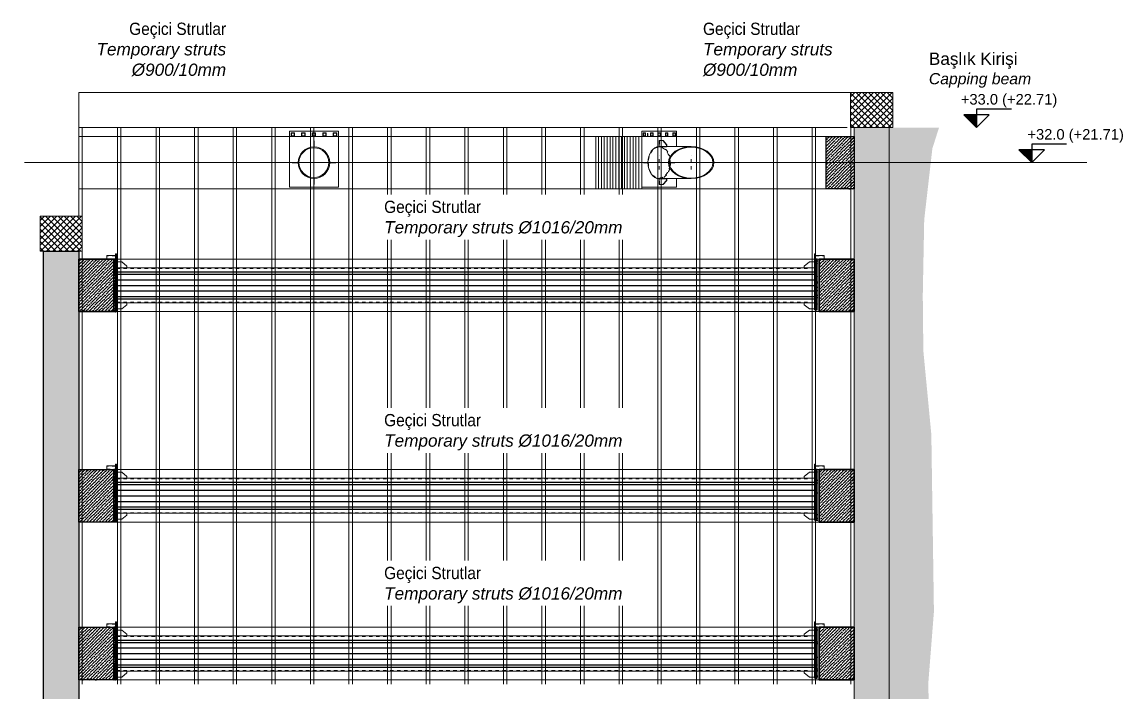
# Model space of a CAD drawing. Header units: metres. Extents: x 400488 to 400591, y 4543956 to 4544011.
# Drawn here: x 400559.13 to 400590.51, y 4543984.52 to 4544003.66 of the extents above; entities that cross this region are included whole.
import ezdxf
from ezdxf.enums import TextEntityAlignment as Align

# ---------------------------------------------------------------- set-up
doc = ezdxf.new("R2010")
doc.units = ezdxf.units.M
for name, pattern in [('DASHDOT2', [12.7, 6.35, -3.175, 0, -3.175]), ('DIYAFRAM KALIP STRUT$0$CONTINU', [0]), ('DIYAFRAM KALIP STRUT$0$DIYAFRAM KALIP STRUT$0$DASHDOTX2', [12.7, 6.35, -3.175, 0, -3.175]), ('DIYAFRAM KALIP STRUT$0$DIYAFRAM KALIP STRUT$0$HIDDEN2', [4.7625, 3.175, -1.5875]), ('DIYAFRAM KALIP STRUT$0$HIDDEN2', [4.7625, 3.175, -1.5875]), ('HIDDEN', [0.375, 0.25, -0.125]), ('HIDDEN2', [4.7625, 3.175, -1.5875])]:
    doc.linetypes.add(name, pattern=pattern)
for name, color, linetype, lineweight in [('A-FLOR', 192, 'Continuous', 5), ('DIYAFRAM KALIP STRUT$0$DIYAFRAM KALIP STRUT$0$PRT_NeighbourPartMark', 4, 'Continuous', 0), ('DIYAFRAM KALIP STRUT$0$DIYAFRAM KALIP STRUT$0$PRT_Part', 8, 'Continuous', 0), ('DIYAFRAM KALIP STRUT$0$DIYAFRAM KALIP STRUT$0$PRT_ReferenceModel', 2, 'Continuous', 0), ('DIYAFRAM KALIP STRUT$0$PRT-KD-kazik', 172, 'Continuous', 25), ('DIYAFRAM KALIP STRUT$0$PRT_NeighbourPartMark', 4, 'Continuous', 0), ('DIYAFRAM KALIP STRUT$0$PRT_Part', 8, 'Continuous', 0), ('GD_1', 240, 'Continuous', 5), ('GD_A_BACK-1', 252, 'HIDDEN2', 9), ('GD_CARPENTERIA', 4, 'Continuous', 9), ('GD_RETINI', 240, 'Continuous', 5), ('GD_structure', 4, 'Continuous', 5), ('PRT-KD-beton 30', 6, 'Continuous', 30), ('PRT-KD-not', 8, 'Continuous', 25), ('Sev-uzun', 100, 'Continuous', 5)]:
    doc.layers.add(name, color=color, linetype=linetype, lineweight=lineweight)
for name, color, linetype in [('C-TOPO-MAJR', 9, 'Continuous'), ('DIYAFRAM KALIP STRUT$0$st_s_donatı', 7, 'Continuous'), ('GD_DIM', 3, 'Continuous'), ('GD_dimensions', 7, 'Continuous'), ('GD_testi turco', 2, 'Continuous')]:
    doc.layers.add(name, color=color, linetype=linetype)
doc.styles.add('ARIAL', font='Arial.ttf')
doc.styles.add('ROMANS', font='romans.shx', dxfattribs={"width": 0.85})

# ---------------------------------------------------------------- blocks, each defined once
blk = doc.blocks.new('A$C763774D8')
at = {"layer": 'DIYAFRAM KALIP STRUT$0$st_s_donatı', "linetype": 'DIYAFRAM KALIP STRUT$0$CONTINU'}
h = blk.add_hatch(dxfattribs=at)
h.set_pattern_fill('AR-CONC', color=8, angle=-45.0002)
h.set_pattern_definition([(4.9997857, (126646.9466, -83455.4983), (4.62805016, -5.5155373), [0.75, -8.25]), (309.9997857, (126646.947, -83455.498), (4.33770506, 6.29990545), [0.6, -6.6]), (55.45123, (126647.332, -83455.958), (8.96575515, 0.7843681), [0.63740192, -7.01142112]), (1.183986, (126648.361, -83454.084), (6.37610515, -8.71695773), [1.125, -12.375]), (51.635421, (126648.892, -83454.81), (13.4971177, 0.2789502), [0.9561034, -10.5171376]), (306.18395, (126648.361, -83454.084), (13.4971177, 0.2789502), [0.9, -9.9]), (335.9997857, (126648.7144, -83455.145), (1.37379833, -7.06772086), [0.75, -8.25]), (280.9997857, (126648.7144, -83455.145), (6.8480971, 3.4070603), [0.6, -6.6]), (26.4512304, (126648.829, -83455.734), (8.22189536, -3.6606605), [0.6374019, -7.01142112]), (352.4997857, (126646.9466, -83455.4983), (2.43990666, 2.267922726), [0, -6.52, 0, -6.7, 0, -6.625]), (322.4997857, (126646.9466, -83455.4983), (4.64909797, 0.92871203), [0, -3.82, 0, -6.37, 0, -2.525]), (282.4997857, (126645.3698, -83453.9214), (3.6151929, -3.934195196), [0, -2.5, 0, -7.8, 0, -10.35]), (272.4997857, (126644.6627, -83453.2143), (4.83158529, -3.4159179), [0, -3.25, 0, -5.18, 0, -7.35])])
h.paths.add_polyline_path([(35, 0), (40, 0), (40, -150.1), (35, -150.1)])
h = blk.add_hatch(dxfattribs=at)
h.set_pattern_fill('AR-CONC', color=8, angle=-45.0002)
h.set_pattern_definition([(4.9997857, (126611.9466, -83455.4983), (4.62805016, -5.5155373), [0.75, -8.25]), (309.9997857, (126611.947, -83455.498), (4.33770506, 6.29990545), [0.6, -6.6]), (55.45123, (126612.332, -83455.958), (8.96575515, 0.7843681), [0.63740192, -7.01142112]), (1.183986, (126613.361, -83454.084), (6.37610515, -8.71695773), [1.125, -12.375]), (51.635421, (126613.892, -83454.81), (13.4971177, 0.2789502), [0.9561034, -10.5171376]), (306.18395, (126613.361, -83454.084), (13.4971177, 0.2789502), [0.9, -9.9]), (335.9997857, (126613.7144, -83455.145), (1.37379833, -7.06772086), [0.75, -8.25]), (280.9997857, (126613.7144, -83455.145), (6.8480971, 3.4070603), [0.6, -6.6]), (26.4512304, (126613.829, -83455.734), (8.22189536, -3.6606605), [0.6374019, -7.01142112]), (352.4997857, (126611.9466, -83455.4983), (2.43990666, 2.267922726), [0, -6.52, 0, -6.7, 0, -6.625]), (322.4997857, (126611.9466, -83455.4983), (4.64909797, 0.92871203), [0, -3.82, 0, -6.37, 0, -2.525]), (282.4997857, (126610.3698, -83453.9214), (3.6151929, -3.934195196), [0, -2.5, 0, -7.8, 0, -10.35]), (272.4997857, (126609.6627, -83453.2143), (4.83158529, -3.4159179), [0, -3.25, 0, -5.18, 0, -7.35])])
h.paths.add_polyline_path([(2040, 0), (2035, 0), (2035, -145), (2040, -145)])
at = {"layer": 'C-TOPO-MAJR', "color": 252, "flags": 128}
for points in [[(42.5, -36.6), (2032.5, -36.6)], [(42.5, -43.2), (2032.5, -43.2)], [(42.5, -59.1), (2032.5, -59.1)], [(42.5, -75), (2032.5, -75)], [(42.5, -75), (2032.5, -75)], [(42.5, -90.9), (2032.5, -90.9)], [(42.5, -106.8), (2032.5, -106.8)], [(42.5, -113.4), (2032.5, -113.4)]]:
    blk.add_lwpolyline(points, dxfattribs=at)
at = {"layer": 'DIYAFRAM KALIP STRUT$0$PRT-KD-kazik', "color": 252}
for points in [[(35, 0), (40, 0), (40, -150.1), (35, -150.1)], [(2040, 0), (2035, 0), (2035, -145), (2040, -145)]]:
    blk.add_lwpolyline(points, close=True, dxfattribs=at)
at = {"layer": 'DIYAFRAM KALIP STRUT$0$PRT_NeighbourPartMark', "linetype": 'DIYAFRAM KALIP STRUT$0$HIDDEN2'}
for p, q in [((15, 10), (40, 10)), ((2060, 10), (2035, 10))]:
    blk.add_line(p, q, dxfattribs=at)
at = {"layer": 'DIYAFRAM KALIP STRUT$0$PRT_Part', "color": 2, "linetype": 'Continuous'}
for p, q in [((15, 10), (40, 10)), ((15, 10), (15, 0)), ((15, 0), (40, 0)), ((2060, 10), (2035, 10)), ((2060, 0), (2035, 0)), ((2060, 10), (2060, 0)), ((42.5, -24.9), (2017.5, -24.9)), ((42.5, -125.1), (2017.5, -125.1))]:
    blk.add_line(p, q, dxfattribs=at)
for points in [[(40, 15), (42.5, 15), (42.5, -150.1), (40, -150.1)], [(2035, 15), (2032.5, 15), (2032.5, -145), (2035, -145)]]:
    blk.add_lwpolyline(points, close=True, dxfattribs=at)
for points in [[(57.5, -7.9), (42.5, -7.9), (42.5, -23.4), (44, -24.9), (72.5, -24.9), (72.5, -19.9), (57.5, -7.9)], [(2017.5, -7.9), (2032.5, -7.9), (2032.5, -23.4), (2031, -24.9), (2002.5, -24.9), (2002.5, -19.9), (2017.5, -7.9)], [(57.5, -142.1), (42.5, -142.1), (42.5, -126.6), (44, -125.1), (72.5, -125.1), (72.5, -130.1), (57.5, -142.1)], [(2017.5, -142.1), (2032.5, -142.1), (2032.5, -126.6), (2031, -125.1), (2002.5, -125.1), (2002.5, -130.1), (2017.5, -142.1)]]:
    blk.add_lwpolyline(points, dxfattribs=at)
at = {"layer": 'GD_1', "linetype": 'HIDDEN'}
for p, q in [((40, 9), (15, 9)), ((40, 9), (15, 9)), ((40, 9), (15, 9)), ((15, 1), (40, 1)), ((15, 1), (40, 1)), ((15, 1), (40, 1)), ((2035, 9), (2060, 9)), ((2035, 9), (2060, 9)), ((2035, 9), (2060, 9)), ((2060, 1), (2035, 1)), ((2060, 1), (2035, 1)), ((2060, 1), (2035, 1))]:
    blk.add_line(p, q, dxfattribs=at)
at = {"layer": 'GD_1', "linetype": 'HIDDEN', "ltscale": 3}
for p, q in [((42.5, -26.7), (2017.5, -26.7)), ((42.5, -123.3), (2017.5, -123.3))]:
    blk.add_line(p, q, dxfattribs=at)
blk = doc.blocks.new('PIASTRA_914_front')
at = {"layer": 'DIYAFRAM KALIP STRUT$0$DIYAFRAM KALIP STRUT$0$PRT_NeighbourPartMark', "color": 252, "linetype": 'DIYAFRAM KALIP STRUT$0$DIYAFRAM KALIP STRUT$0$HIDDEN2', "ltscale": 3}
for points in [[(-65, 85), (-55, 85), (-55, 75), (-65, 75)], [(-64, 84), (-56, 84), (-56, 76), (-64, 76)], [(-35, 85), (-25, 85), (-25, 75), (-35, 75)], [(-34, 84), (-26, 84), (-26, 76), (-34, 76)], [(-5, 85), (5, 85), (5, 75), (-5, 75)], [(-4, 84), (4, 84), (4, 76), (-4, 76)], [(35, 85), (25, 85), (25, 75), (35, 75)], [(34, 84), (26, 84), (26, 76), (34, 76)], [(65, 85), (55, 85), (55, 75), (65, 75)], [(64, 84), (56, 84), (56, 76), (64, 76)]]:
    blk.add_lwpolyline(points, close=True, dxfattribs=at)
at = {"layer": 'DIYAFRAM KALIP STRUT$0$DIYAFRAM KALIP STRUT$0$PRT_Part', "color": 2, "linetype": 'Continuous'}
blk.add_line((-0.5, -45), (0.5, -45), dxfattribs=at)
for points in [[(70, -70), (-70, -70), (-70, 90), (70, 90)], [(-0.5, 62.1), (-0.5, 45), (0.5, 45), (0.5, 62.1)], [(-62.1, -0.5), (-45, -0.5), (-45, 0.5), (-62.1, 0.5)], [(62.1, -0.5), (45, -0.5), (45, 0.5), (62.1, 0.5)], [(-0.5, -62.1), (-0.5, -45), (0.5, -45), (0.5, -62.1)]]:
    blk.add_lwpolyline(points, close=True, dxfattribs=at)
at = {"layer": 'DIYAFRAM KALIP STRUT$0$DIYAFRAM KALIP STRUT$0$PRT_ReferenceModel', "color": 1, "linetype": 'DIYAFRAM KALIP STRUT$0$DIYAFRAM KALIP STRUT$0$DASHDOTX2'}
for p, q in [((-20, 0), (20, 0)), ((0, -20), (0, 20))]:
    blk.add_line(p, q, dxfattribs=at)
at = {"layer": 'DIYAFRAM KALIP STRUT$0$PRT_Part', "color": 3, "linetype": 'Continuous'}
blk.add_circle((0, 0), 45, dxfattribs=at)
at = {"layer": 'GD_1', "color": 3, "linetype": 'Continuous'}
blk.add_circle((0, 0), 42.5, dxfattribs=at)
blk = doc.blocks.new('A$C1D8F0539')
at = {"layer": 'DIYAFRAM KALIP STRUT$0$DIYAFRAM KALIP STRUT$0$PRT_NeighbourPartMark', "color": 252, "linetype": 'DIYAFRAM KALIP STRUT$0$DIYAFRAM KALIP STRUT$0$HIDDEN2', "ltscale": 3}
for p, q in [((3.5, 10), (10.6, 10)), ((3.5, 0), (3.5, 10)), ((4.2, 9), (9.9, 9)), ((4.2, 1), (4.2, 9)), ((9.9, 1), (4.2, 1)), ((9.9, 9), (9.9, 1)), ((10.6, 10), (10.6, 0)), ((24.7, 10), (31.8, 10)), ((24.7, 0), (24.7, 10)), ((25.5, 9), (31.1, 9)), ((25.5, 1), (25.5, 9)), ((31.1, 1), (25.5, 1)), ((31.1, 9), (31.1, 1)), ((31.8, 10), (31.8, 0)), ((46, 10), (53, 10)), ((46, 0), (46, 10)), ((46.7, 9), (52.3, 9)), ((46.7, 1), (46.7, 9)), ((52.3, 1), (46.7, 1)), ((52.3, 9), (52.3, 1)), ((53, 10), (53, 0)), ((74.2, 10), (67.2, 10)), ((67.2, 10), (67.2, 0)), ((67.2, 0), (74.2, 0)), ((73.5, 9), (67.9, 9)), ((67.9, 9), (67.9, 1)), ((67.9, 1), (73.5, 1)), ((73.5, 1), (73.5, 9)), ((74.2, 0), (74.2, 10)), ((95.4, 10), (88.4, 10)), ((88.4, 10), (88.4, 0)), ((88.4, 0), (95.4, 0)), ((94.7, 9), (89.1, 9)), ((89.1, 9), (89.1, 1)), ((89.1, 1), (94.7, 1)), ((94.7, 1), (94.7, 9)), ((95.4, 0), (95.4, 10)), ((10.6, 0), (3.5, 0)), ((31.8, 0), (24.7, 0)), ((53, 0), (46, 0))]:
    blk.add_line(p, q, dxfattribs=at)
at = {"layer": 'DIYAFRAM KALIP STRUT$0$DIYAFRAM KALIP STRUT$0$PRT_Part', "color": 2, "linetype": 'Continuous'}
for p, q in [((0, -29.3), (0, 15)), ((0, 15), (99, 15)), ((99, 15), (99, -145)), ((-41.6, -29.3), (49.5, -29.3)), ((28.8, -24.3), (39.3, -12.3)), ((28.8, -29.3), (28.8, -24.3)), ((39.3, -12.3), (49.8, -12.3)), ((49.8, -12.2), (49.1, -12.2)), ((49.1, -29.3), (49.8, -29.3)), ((49.1, -29.3), (49.8, -29.3)), ((49.8, -29.3), (49.8, -12.2)), ((17.2, -74.5), (5.1, -74.5)), ((5.1, -74.5), (5.1, -75.5)), ((5.1, -75.5), (17.2, -75.5)), ((17.2, -75.5), (17.2, -74.5)), ((81.8, -75.5), (81.8, -74.5)), ((81.8, -74.5), (93.9, -74.5)), ((93.9, -75.5), (81.8, -75.5)), ((93.9, -74.5), (93.9, -75.5)), ((-41.6, -120.7), (49.5, -120.7)), ((0, -145), (0, -120.7)), ((28.8, -120.7), (28.8, -125.7)), ((49.1, -120.7), (49.8, -120.7)), ((49.1, -120.7), (49.8, -120.7)), ((49.1, -120.7), (49.8, -120.7)), ((49.1, -120.7), (49.8, -120.7)), ((49.8, -120.7), (49.8, -137.8)), ((99, -145), (0, -145)), ((28.8, -125.7), (39.3, -137.7)), ((39.3, -137.7), (49.8, -137.7)), ((49.8, -137.8), (49.1, -137.8)), ((49.8, -137.8), (49.1, -137.8))]:
    blk.add_line(p, q, dxfattribs=at)
at = {"layer": 'DIYAFRAM KALIP STRUT$0$DIYAFRAM KALIP STRUT$0$PRT_Part', "color": 2, "linetype": 'Continuous', "flags": 128}
for points in [[(38.7, -12.3), (28.2, -24.3), (28.2, -29.3)], [(38.7, -137.7), (28.2, -125.7), (28.2, -120.7)]]:
    blk.add_lwpolyline(points, dxfattribs=at)
at = {"layer": 'DIYAFRAM KALIP STRUT$0$DIYAFRAM KALIP STRUT$0$PRT_ReferenceModel', "linetype": 'DIYAFRAM KALIP STRUT$0$DIYAFRAM KALIP STRUT$0$DASHDOTX2'}
for p, q in [((-41.6, -95), (-41.6, -55)), ((49.5, -95), (49.5, -55)), ((-69.9, -75), (-13.3, -75)), ((35.4, -75), (63.6, -75))]:
    blk.add_line(p, q, dxfattribs=at)
at = {"layer": 'DIYAFRAM KALIP STRUT$0$PRT_Part', "color": 3, "linetype": 'Continuous'}
blk.add_ellipse((-41.6, -75), major_axis=(64.6, 0), ratio=0.707214, dxfattribs=at)
blk.add_ellipse((-41.6, -75), major_axis=(-62.2, 0), ratio=0.707214, start_param=3.141593, end_param=9.424778, dxfattribs=at)
at = {"layer": 'DIYAFRAM KALIP STRUT$0$PRT_Part', "color": 2, "linetype": 'Continuous'}
blk.add_ellipse((49.5, -75), major_axis=(0, 45.7), ratio=0.707, start_param=3.141593, end_param=6.283185, dxfattribs=at)
at = {"layer": 'GD_1', "linetype": 'HIDDEN'}
for p, q in [((49.1, -12.2), (49.1, -29.3)), ((49.1, -137.8), (49.1, -120.7))]:
    blk.add_line(p, q, dxfattribs=at)
at = {"layer": 'GD_1', "color": 8, "linetype": 'HIDDEN', "ltscale": 10}
for major_axis, start_param, end_param in [((0, 45.7), 0, 3.141593), ((0, 44), -1.570796, 4.712389)]:
    blk.add_ellipse((49.5, -75), major_axis=major_axis, ratio=0.707, start_param=start_param, end_param=end_param, dxfattribs=at)
at = {"layer": 'GD_DIM'}
for p, q in [((49.8, -29.3), (28.8, -29.3)), ((49.8, -120.7), (28.8, -120.7))]:
    blk.add_line(p, q, dxfattribs=at)
blk = doc.blocks.new('gd_sym002')
at = {"color": 2}
blk.add_lwpolyline([(-8.3, 4.4), (0, 4.4), (0, 0), (-3.02, 3.02), (3.02, 3.02), (0, 0)], dxfattribs=at)
blk.add_solid([(0, 3.02), (3.02, 3.02), (0, 0), (3.02, 3.02)], dxfattribs=at)
at = {"color": 0, "style": 'ROMANS', "oblique": 0.1}
blk.add_attdef('QUOTA', text='', height=2.5, dxfattribs=at).set_placement((-0.83, 4.4), align=Align.BOTTOM_RIGHT)
blk = doc.blocks.new('*U76')
at = {"layer": 'GD_DIM', "color": 253, "lineweight": 9}
blk.add_line((0, 0.75), (0, -0.75), dxfattribs=at)
blk = doc.blocks.new('*U77')
at = {"layer": 'GD_DIM', "color": 0, "linetype": 'ByBlock', "lineweight": -2, "transparency": 16777216}
for p in [(0, 0), (0.082, 0), (0.164, 0), (0.246, 0), (0.328, 0), (0.41, 0), (0.492, 0), (0.574, 0), (0.656, 0), (0.738, 0), (0.82, 0), (0.902, 0), (0.984, 0), (1.066, 0), (1.148, 0)]:
    blk.add_blockref('*U76', p, dxfattribs=at)

msp = doc.modelspace()

# ---------------------------------------------------------------- hatches: boundary and pattern name
h = msp.add_hatch(color=256)
h.dxf.hatch_style = 1
h.set_gradient(color1=(91, 91, 91), one_color=1, tint=1, name='CYLINDER')
h.paths.add_polyline_path([(400583.842, 4543993.849), (400582.842, 4543993.849), (400582.842, 4544000.649), (400583.842, 4544000.649)])
h = msp.add_hatch()
h.set_pattern_fill('ANSI36', color=252, scale=0.02)
h.set_pattern_definition([(45, (396526.74722, 4498698.50684), (0.03367596045, 0.123478521665), [0.15875, -0.03175, 0, -0.03175])])
h.paths.add_polyline_path([(400582.842, 4544000.399), (400582.042, 4544000.399), (400582.042, 4543998.899), (400582.842, 4543998.899)])
h = msp.add_hatch()
h.set_pattern_fill('ANSI36', color=252, scale=0.02)
h.set_pattern_definition([(45, (396864.4379, 4498126.45418), (0.03367596045, 0.123478521665), [0.15875, -0.03175, 0, -0.03175])])
h.paths.add_polyline_path([(400561.742, 4543996.899), (400560.742, 4543996.899), (400560.742, 4543995.399), (400561.742, 4543995.399)])
h = msp.add_hatch()
h.set_pattern_fill('ANSI36', color=252, scale=0.02)
h.set_pattern_definition([(45, (396885.5379, 4498126.45418), (0.03367596045, 0.123478521665), [0.15875, -0.03175, 0, -0.03175])])
h.paths.add_polyline_path([(400582.842, 4543996.899), (400581.842, 4543996.899), (400581.842, 4543995.399), (400582.842, 4543995.399)])
h = msp.add_hatch(color=256)
h.dxf.hatch_style = 1
h.set_gradient(color1=(91, 91, 91), one_color=1, tint=1, name='CYLINDER')
h.paths.add_polyline_path([(400583.842, 4543987.049), (400582.842, 4543987.049), (400582.842, 4543993.849), (400583.842, 4543993.849)])
h = msp.add_hatch()
h.set_pattern_fill('ANSI36', color=252, scale=0.02)
h.set_pattern_definition([(45, (396864.6379, 4498120.45418), (0.03367596045, 0.123478521665), [0.15875, -0.03175, 0, -0.03175])])
h.paths.add_polyline_path([(400561.742, 4543990.899), (400560.742, 4543990.899), (400560.742, 4543989.399), (400561.742, 4543989.399)])
h = msp.add_hatch()
h.set_pattern_fill('ANSI36', color=252, scale=0.02)
h.set_pattern_definition([(45, (396885.7379, 4498120.45418), (0.03367596045, 0.123478521665), [0.15875, -0.03175, 0, -0.03175])])
h.paths.add_polyline_path([(400582.842, 4543990.899), (400581.842, 4543990.899), (400581.842, 4543989.399), (400582.842, 4543989.399)])
h = msp.add_hatch(color=256)
h.dxf.hatch_style = 1
h.set_gradient(color1=(91, 91, 91), one_color=1, tint=1, name='CYLINDER')
h.paths.add_polyline_path([(400583.842, 4543980.249), (400582.842, 4543980.249), (400582.842, 4543987.049), (400583.842, 4543987.049)])
h = msp.add_hatch()
h.set_pattern_fill('ANSI36', color=252, scale=0.02)
h.set_pattern_definition([(45, (396864.6379, 4498115.95418), (0.03367596045, 0.123478521665), [0.15875, -0.03175, 0, -0.03175])])
h.paths.add_polyline_path([(400561.742, 4543986.399), (400560.742, 4543986.399), (400560.742, 4543984.899), (400561.742, 4543984.899)])
h = msp.add_hatch()
h.set_pattern_fill('ANSI36', color=252, scale=0.02)
h.set_pattern_definition([(45, (396885.5379, 4498115.95418), (0.03367596045, 0.123478521665), [0.15875, -0.03175, 0, -0.03175])])
h.paths.add_polyline_path([(400582.842, 4543986.399), (400581.842, 4543986.399), (400581.842, 4543984.899), (400582.842, 4543984.899)])
at = {"layer": 'A-FLOR'}
h = msp.add_hatch(dxfattribs=at)
h.set_pattern_fill('AR-CONC', color=253, scale=0.005)
h.set_pattern_definition([(50, (396003.5709, 4498250.869), (0.910923345, -0.079695428), [0.09525, -1.04775]), (355, (396003.5709, 4498250.869), (-0.176217107, 0.955284226), [0.0762, -0.83820292]), (100.4514447, (396003.6468, 4498250.8624), (0.734706235, 0.87558876), [0.080950044, -0.890451223]), (46.1842, (396003.5709, 4498251.123), (1.355395204, -0.21021164), [0.142875, -1.571625]), (96.6355576, (396003.6839, 4498251.1055), (1.18702067, 1.237130623), [0.121425116, -1.33567804]), (351.184151, (396003.5709, 4498251.123), (1.18702067, 1.237130623), [0.114299835, -1.25729866]), (21, (396003.6979, 4498251.0595), (0.758071956, -0.511325991), [0.09525, -1.04775]), (326, (396003.6979, 4498251.0595), (0.309010142, 0.92093983), [0.0762, -0.8382]), (71.451445, (396003.7611, 4498251.0169), (1.067082096, 0.409613844), [0.080950044, -0.890449688]), (37.5, (396003.57092, 4498250.869), (0.0154430163, 0.4227751944), [0, -0.82804, 0, -0.8509, 0, -0.841375]), (7.5, (396003.57092, 4498250.869), (0.3340983126, 0.500902874), [0, -0.48514, 0, -0.80899, 0, -0.320675]), (327.5, (396003.2877, 4498250.869), (0.6779529758, -0.02864372), [0, -0.3175, 0, -0.9906, 0, -1.31445]), (317.5, (396003.1607, 4498250.869), (0.740645907, 0.127132455), [0, -0.41275, 0, -0.65786, 0, -0.93345])])
h.paths.add_polyline_path([(400559.742, 4543997.124), (400560.742, 4543997.124), (400560.742, 4543967.824), (400559.742, 4543967.824)])
at = {"layer": 'GD_RETINI'}
h = msp.add_hatch(dxfattribs=at)
h.set_pattern_fill('ANSI37', color=252, angle=90, style=0)
h.set_pattern_definition([(135, (-30527.39419, 3939.31602), (-0.0883883476483, -0.0883883476483), []), (225, (-30527.39419, 3939.31602), (0.0883883476483, -0.0883883476483), [])])
h.paths.add_polyline_path([(400582.742, 4544000.649), (400583.942, 4544000.649), (400583.942, 4544001.649), (400582.742, 4544001.649)])
at = {"layer": 'GD_RETINI', "ltscale": 5}
h = msp.add_hatch(dxfattribs=at)
h.set_pattern_fill('EARTH', color=34, scale=0.1, angle=45)
h.set_pattern_definition([(45, (396526.6472, 4498698.50684), (7e-17, 0.898025612), [0.635, -0.635]), (45, (396526.47884, 4498698.6752), (7e-17, 0.898025612), [0.635, -0.635]), (45, (396526.31046, 4498698.8436), (7e-17, 0.898025612), [0.635, -0.635]), (135, (396526.31046, 4498698.95585), (-0.898025612, 7e-17), [0.635, -0.635]), (135, (396526.47884, 4498699.12423), (-0.898025612, 7e-17), [0.635, -0.635]), (135, (396526.6472, 4498699.2926), (-0.898025612, 7e-17), [0.635, -0.635])])
h.paths.add_polyline_path([(400560.742, 4543967.824), (400560.742, 4543975.239), (400582.742, 4543975.239), (400582.842, 4543967.649), (400583.842, 4543967.649), (400583.842, 4544000.649), (400585.262, 4544000.649), (400585.072, 4544000.049), (400584.84, 4543998.022), (400584.799, 4543995.859), (400584.815, 4543994.284), (400585.043, 4543991.897), (400585.117, 4543986.845), (400584.953, 4543984.765), (400585.043, 4543982.256), (400585.175, 4543978.912), (400585.125, 4543975.091), (400584.513, 4543972.83), (400584.76, 4543970.579), (400584.464, 4543966.683), (400581.533, 4543966.763), (400580.35, 4543969.853), (400581.345, 4543973.75), (400575.742, 4543973.75), (400572.742, 4543973.75), (400568.313, 4543974.171), (400567.742, 4543974.171), (400563.742, 4543974.171), (400562.408, 4543969.671), (400562.688, 4543966.947), (400559.304, 4543966.267), (400559.126, 4543967.539), (400559.742, 4543967.824)])
at = {"layer": 'GD_RETINI'}
h = msp.add_hatch(dxfattribs=at)
h.set_pattern_fill('ANSI37', color=252, angle=90, style=0)
h.set_pattern_definition([(135, (-30550.49419, 3935.79105), (-0.0883883476483, -0.0883883476483), []), (225, (-30550.49419, 3935.79105), (0.0883883476483, -0.0883883476483), [])])
h.paths.add_polyline_path([(400559.642, 4543997.124), (400560.842, 4543997.124), (400560.842, 4543998.124), (400559.642, 4543998.124)])

# ---------------------------------------------------------------- linework, layer by layer
at = {"layer": 'DIYAFRAM KALIP STRUT$0$DIYAFRAM KALIP STRUT$0$PRT_NeighbourPartMark', "color": 252, "linetype": 'DIYAFRAM KALIP STRUT$0$DIYAFRAM KALIP STRUT$0$HIDDEN2', "ltscale": 3}
for p, q in [((400576.956, 4544000.399), (400576.956, 4544000.49)), ((400576.963, 4544000.408), (400576.963, 4544000.481))]:
    msp.add_line(p, q, dxfattribs=at)
at = {"layer": 'DIYAFRAM KALIP STRUT$0$DIYAFRAM KALIP STRUT$0$PRT_Part', "color": 2, "linetype": 'Continuous'}
msp.add_line((400576.97, 4543999.653), (400576.97, 4543999.644), dxfattribs=at)
at = {"layer": 'GD_1', "linetype": 'DASHDOT2', "ltscale": 10}
for p, q in [((400559.195, 4543999.649), (400587.897, 4543999.649)), ((400560.771, 4543999.649), (400589.473, 4543999.649))]:
    msp.add_line(p, q, dxfattribs=at)
at = {"layer": 'GD_A_BACK-1', "color": 253, "ltscale": 5}
for p, q in [((400560.845, 4544000.649), (400560.845, 4543967.649)), ((400561.845, 4544000.649), (400561.845, 4543967.649)), ((400561.945, 4544000.649), (400561.945, 4543967.649)), ((400562.945, 4544000.649), (400562.945, 4543967.649)), ((400563.045, 4544000.649), (400563.045, 4543967.649)), ((400564.045, 4544000.649), (400564.045, 4543967.649)), ((400564.145, 4544000.649), (400564.145, 4543967.649)), ((400565.145, 4544000.649), (400565.145, 4543967.649)), ((400565.242, 4544000.649), (400565.242, 4543967.649)), ((400566.242, 4544000.649), (400566.242, 4543967.649)), ((400566.345, 4544000.649), (400566.345, 4543967.649)), ((400567.345, 4544000.649), (400567.345, 4543967.649)), ((400567.445, 4544000.649), (400567.445, 4543967.649)), ((400567.445, 4544000.649), (400567.445, 4543967.649)), ((400568.445, 4544000.649), (400568.445, 4543967.649)), ((400568.445, 4544000.649), (400568.445, 4543967.649)), ((400568.545, 4544000.649), (400568.545, 4543967.649)), ((400568.545, 4544000.649), (400568.545, 4543967.649)), ((400569.545, 4544000.649), (400569.545, 4543967.649)), ((400569.545, 4544000.649), (400569.545, 4543967.649)), ((400569.645, 4544000.649), (400569.645, 4543967.649)), ((400570.645, 4544000.649), (400570.645, 4543967.649)), ((400570.745, 4544000.649), (400570.745, 4543967.649)), ((400571.745, 4544000.649), (400571.745, 4543967.649)), ((400571.845, 4544000.649), (400571.845, 4543967.649)), ((400572.845, 4544000.649), (400572.845, 4543967.649)), ((400572.945, 4544000.649), (400572.945, 4543967.649)), ((400573.945, 4544000.649), (400573.945, 4543967.649)), ((400574.045, 4544000.649), (400574.045, 4543967.649)), ((400575.045, 4544000.649), (400575.045, 4543967.649)), ((400575.145, 4544000.649), (400575.145, 4543967.649)), ((400576.145, 4544000.649), (400576.145, 4543967.649)), ((400576.245, 4544000.649), (400576.245, 4543967.649)), ((400577.245, 4544000.649), (400577.245, 4543967.649)), ((400577.345, 4544000.649), (400577.345, 4543967.649)), ((400578.345, 4544000.649), (400578.345, 4543967.649)), ((400578.445, 4544000.649), (400578.445, 4543967.649)), ((400578.445, 4544000.649), (400578.445, 4543967.649)), ((400579.445, 4544000.649), (400579.445, 4543967.649)), ((400579.445, 4544000.649), (400579.445, 4543967.649)), ((400579.545, 4544000.649), (400579.545, 4543967.649)), ((400580.545, 4544000.649), (400580.545, 4543967.649)), ((400580.645, 4544000.649), (400580.645, 4543967.649)), ((400581.645, 4544000.649), (400581.645, 4543967.649)), ((400581.745, 4544000.649), (400581.745, 4543967.649)), ((400582.745, 4544000.649), (400582.745, 4543967.649))]:
    msp.add_line(p, q, dxfattribs=at)
at = {"layer": 'GD_CARPENTERIA', "ltscale": 5}
for points in [[(400582.742, 4544000.649), (400583.942, 4544000.649), (400583.942, 4544001.649), (400582.742, 4544001.649)], [(400583.842, 4544000.649), (400583.842, 4543967.649), (400582.842, 4543967.649), (400582.842, 4544000.649)]]:
    msp.add_lwpolyline(points, close=True, dxfattribs=at)
at = {"layer": 'GD_structure', "color": 1, "ltscale": 5}
for p, q in [((400582.742, 4544001.649), (400560.742, 4544001.649)), ((400560.742, 4544000.649), (400560.742, 4544001.649)), ((400560.742, 4544000.649), (400560.742, 4543999.049)), ((400582.642, 4544000.649), (400560.742, 4544000.649)), ((400575.481, 4544000.399), (400575.481, 4543998.899)), ((400576.791, 4544000.399), (400576.791, 4543998.899))]:
    msp.add_line(p, q, dxfattribs=at)
msp.add_lwpolyline([(400560.742, 4544000.399), (400582.042, 4544000.399), (400582.042, 4543998.899), (400560.742, 4543998.899)], close=True, dxfattribs=at)
at = {"layer": 'GD_structure', "color": 1, "ltscale": 5, "flags": 128}
msp.add_lwpolyline([(400560.742, 4543998.899), (400560.742, 4543998.124)], dxfattribs=at)
at = {"layer": 'PRT-KD-beton 30', "color": 4, "ltscale": 5}
for points in [[(400582.042, 4544000.399), (400582.842, 4544000.399), (400582.842, 4543998.899), (400582.042, 4543998.899)], [(400561.742, 4543996.899), (400560.742, 4543996.899), (400560.742, 4543995.399), (400561.742, 4543995.399)], [(400560.742, 4543996.899), (400561.742, 4543996.899), (400561.742, 4543995.399), (400560.742, 4543995.399)], [(400581.842, 4543996.899), (400582.842, 4543996.899), (400582.842, 4543995.399), (400581.842, 4543995.399)], [(400560.742, 4543990.899), (400561.742, 4543990.899), (400561.742, 4543989.399), (400560.742, 4543989.399)], [(400581.842, 4543990.899), (400582.842, 4543990.899), (400582.842, 4543989.399), (400581.842, 4543989.399)], [(400560.742, 4543986.399), (400561.742, 4543986.399), (400561.742, 4543984.899), (400560.742, 4543984.899)], [(400581.842, 4543986.399), (400582.842, 4543986.399), (400582.842, 4543984.899), (400581.842, 4543984.899)]]:
    msp.add_lwpolyline(points, close=True, dxfattribs=at)
at = {"layer": 'PRT-KD-beton 30', "ltscale": 5}
for points in [[(400582.842, 4543996.899), (400581.842, 4543996.899), (400581.842, 4543995.399), (400582.842, 4543995.399)], [(400582.842, 4543990.899), (400581.842, 4543990.899), (400581.842, 4543989.399), (400582.842, 4543989.399)], [(400582.842, 4543986.399), (400581.842, 4543986.399), (400581.842, 4543984.899), (400582.842, 4543984.899)]]:
    msp.add_lwpolyline(points, close=True, dxfattribs=at)
at = {"layer": 'PRT-KD-not', "color": 4, "ltscale": 5}
msp.add_lwpolyline([(400559.742, 4543997.124), (400560.742, 4543997.124), (400560.742, 4543967.824), (400559.742, 4543967.824)], close=True, dxfattribs=at)
at = {"layer": 'Sev-uzun', "color": 4, "ltscale": 5}
msp.add_lwpolyline([(400559.642, 4543998.124), (400560.842, 4543998.124), (400560.842, 4543997.124), (400559.642, 4543997.124), (400559.642, 4543998.124)], dxfattribs=at)
at = {"layer": 'Sev-uzun', "color": 252, "ltscale": 5}
for points in [[(400561.742, 4543996.899), (400581.842, 4543996.899), (400581.842, 4543995.399), (400561.742, 4543995.399)], [(400561.742, 4543990.899), (400581.842, 4543990.899), (400581.842, 4543989.399), (400561.742, 4543989.399)], [(400561.742, 4543986.399), (400581.842, 4543986.399), (400581.842, 4543984.899), (400561.742, 4543984.899)]]:
    msp.add_lwpolyline(points, close=True, dxfattribs=at)

# ---------------------------------------------------------------- block references
at = {"layer": 'GD_1', "xscale": 0.01, "yscale": 0.01, "zscale": 0.01}
for p in [(400561.392, 4543996.899), (400561.392, 4543990.899), (400561.392, 4543986.399)]:
    msp.add_blockref('A$C763774D8', p, dxfattribs=at)
at = {"layer": 'GD_DIM', "yscale": 0.01, "zscale": 0.01}
for name, p, xscale in [('PIASTRA_914_front', (400567.445, 4543999.649), 0.01), ('A$C1D8F0539', (400577.782, 4544000.399), -0.01)]:
    msp.add_blockref(name, p, dxfattribs=dict(at, xscale=xscale))
at = {"layer": 'GD_DIM', "extrusion": (0, 0, -1), "zscale": -1}
msp.add_blockref('*U77', (-400576.706, 4543999.649), dxfattribs=at)
at = {"layer": 'GD_testi turco'}
ref = msp.add_blockref('gd_sym002', (400586.327, 4544000.649), dxfattribs=dict(at, xscale=-0.12, yscale=0.12, zscale=0.12))
ref.add_attrib('QUOTA', '+33.0 (+22.71) ', dxfattribs={"layer": '0', "color": 0, "height": 0.3, "style": 'ARIAL'}).set_placement((400588.749, 4544001.216), align=Align.BOTTOM_RIGHT)
ref = msp.add_blockref('gd_sym002', (400587.903, 4543999.649), dxfattribs=dict(at, xscale=-0.12, yscale=0.12, zscale=0.12))
ref.add_attrib('QUOTA', '+32.0 (+21.71) ', dxfattribs={"layer": '0', "color": 0, "height": 0.3, "style": 'ARIAL'}).set_placement((400590.647, 4544000.216), align=Align.BOTTOM_RIGHT)

# ---------------------------------------------------------------- texts
at = {"layer": 'GD_DIM', "color": 3, "char_height": 0.35, "style": 'ARIAL'}
for insert, attachment_point in [((400564.943, 4544002.111), 9), ((400578.535, 4544002.111), 7)]:
    msp.add_mtext('{\\fArial|b0|i0|c162|p34;\\W0.9;\\C2;Geçici Strutlar\\A1;\\fArial|b0|i0|c0|p34;\\W1;\\C256;\\P\\A0;\\fArial|b0|i1|c0|p34;\\C252;Temporary struts \\P%%C900/10mm}', dxfattribs=dict(at, insert=insert, attachment_point=attachment_point))
at = {"layer": 'GD_dimensions', "insert": (400584.973, 4544001.786), "char_height": 0.35, "attachment_point": 7, "style": 'ARIAL'}
msp.add_mtext('\\A1;Başlık Kirişi\\P{\\fArial|b0|i1|c162|p34;\\H0.91667x;\\C252;Capping beam}', dxfattribs=at)

# ---------------------------------------------------------------- next in the draw order: texts
at = {"layer": 'GD_DIM', "color": 3, "char_height": 0.35, "attachment_point": 7, "style": 'ARIAL', "bg_fill": 3, "box_fill_scale": 1.5, "bg_fill_color": 256, "bg_fill_transparency": 0}
for insert in [(400569.447, 4543997.525), (400569.447, 4543991.442), (400569.447, 4543987.083)]:
    msp.add_mtext('{\\fArial|b0|i0|c162|p34;\\W0.9;\\C2;Geçici Strutlar\\A1;\\fArial|b0|i0|c0|p34;\\W1;\\C256;\\P\\A0;\\fArial|b0|i1|c0|p34;\\C252;Temporary struts %%C1016/20mm}', dxfattribs=dict(at, insert=insert))

doc.saveas('drawing.dxf')
